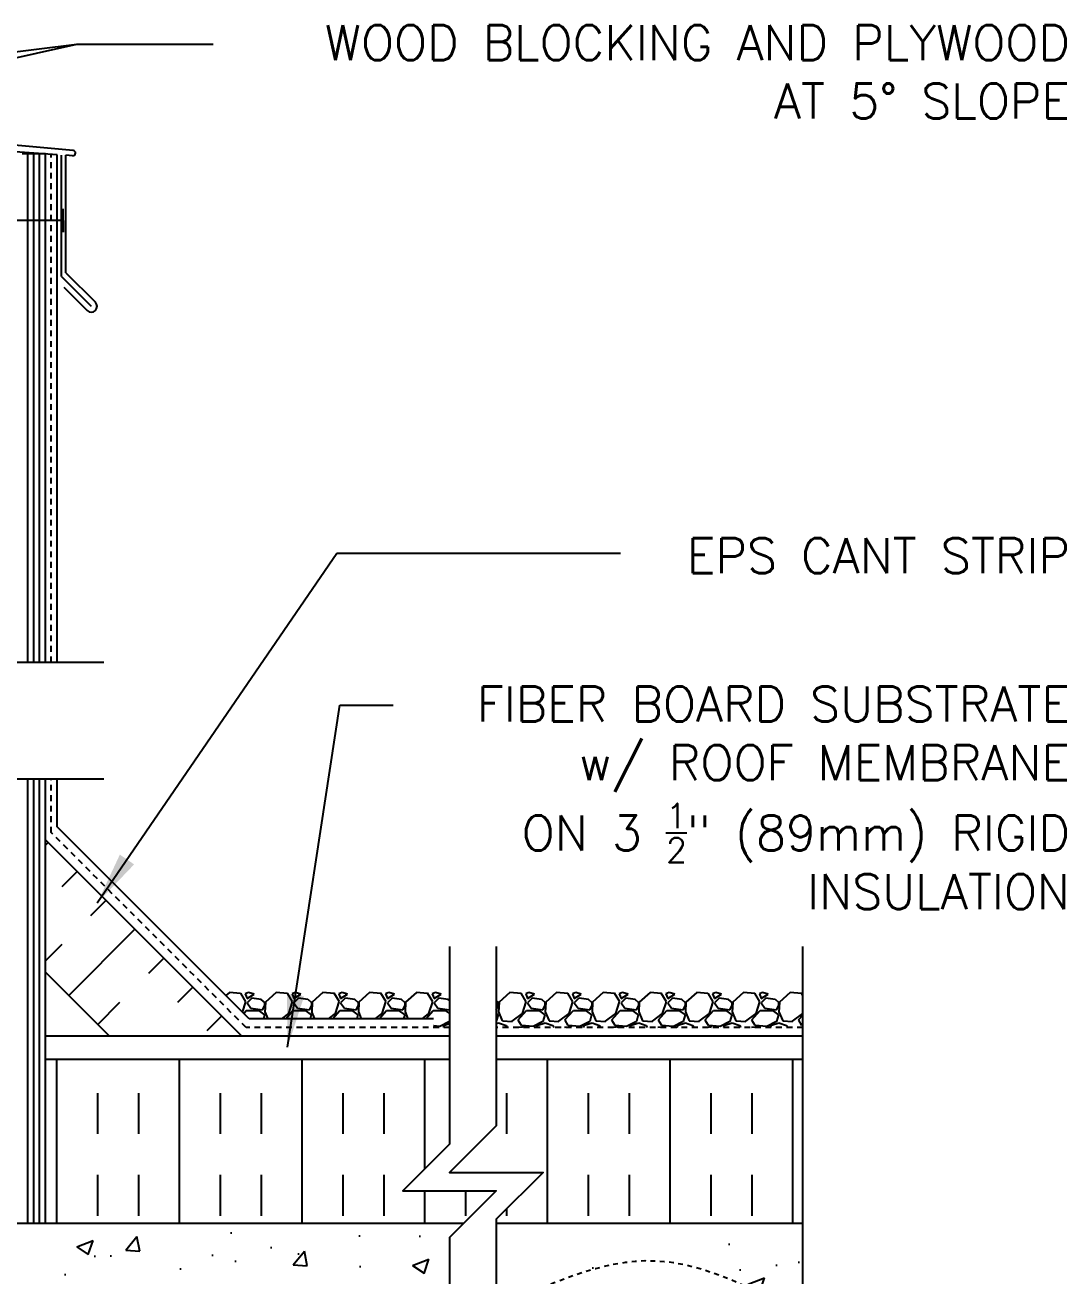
# Model space of a CAD drawing. Header units: inches. Extents: x 181.6 to 239.5, y 121.5 to 196.6.
# Drawn here: x 217.09 to 239.39, y 168.98 to 195.74 of the extents above; entities that cross this region are included whole.
import ezdxf

# ---------------------------------------------------------------- set-up
doc = ezdxf.new("R2010")
doc.units = ezdxf.units.IN
doc.header["$LTSCALE"] = 0.5
doc.header["$MEASUREMENT"] = 0
doc.linetypes.add('DASHED2', pattern=[0.375, 0.25, -0.125])
doc.linetypes.add('HIDDEN2', pattern=[0.1875, 0.125, -0.0625])
for name, color, linetype in [('HATCH', 12, 'Continuous'), ('line25', 2, 'Continuous'), ('LINE50', 5, 'Continuous'), ('LINE9', 9, 'Continuous'), ('TEXT', 4, 'Continuous')]:
    doc.layers.add(name, color=color, linetype=linetype)
doc.styles.add('DIM', font='romans.shx', dxfattribs={"width": 0.7})
doc.styles.add('ROMANS', font='romans.shx', dxfattribs={"height": 0.75})
doc.dimstyles.new('ext_12', dxfattribs={"dimscale": 12, "dimtxt": 0.075, "dimasz": 0.09375, "dimexe": 0.09375, "dimexo": 0.0625, "dimgap": 0.0625, "dimtad": 1, "dimdec": 1, "dimzin": 2, "dimdsep": 46, "dimlunit": 4, "dimtxsty": 'DIM', "dimcen": 0.09, "dimdle": 0.09375, "dimclrt": 4, "dimadec": 0, "dimazin": 0, "dimtfac": 1, "dimtdec": 1, "dimtmove": 2, "dimatfit": 3, "dimfxl": 1, "dimfrac": 2, "dimtolj": 1, "dimtzin": 0, "dimarcsym": 0})

msp = doc.modelspace()

# ---------------------------------------------------------------- hatches: boundary and pattern name
at = {"layer": 'HATCH'}
h = msp.add_hatch(dxfattribs=at)
h.set_pattern_fill('AR-CONC', color=256, scale=0.5)
h.set_pattern_definition([(50, (0, 0), (3.5863, -0.31376), [0.375, -4.125]), (355, (0, 0), (-0.693757, 3.76096), [0.3, -3.3]), (100.4514, (0.299, -0.026), (2.892544, 3.4472), [0.3187, -3.50571]), (46.1842, (0, 1), (5.336207, -0.827596), [0.5625, -6.1875]), (96.6356, (0.4447, 0.931), (4.67331, 4.87059), [0.47805, -5.25857]), (351.1842, (0, 1), (4.67331, 4.87059), [0.45, -4.95]), (21, (0.5, 0.75), (2.984535, -2.013094), [0.375, -4.125]), (326, (0.5, 0.75), (1.216577, 3.62575), [0.3, -3.3]), (71.4514, (0.7487, 0.5822), (4.20111, 1.612656), [0.3187, -3.50571]), (37.5, (0, 0), (0.0607993, 1.664469), [0, -3.26, 0, -3.35, 0, -3.3125]), (7.5, (0, 0), (1.315348, 1.972059), [0, -1.91, 0, -3.185, 0, -1.2625]), (327.5, (-1.115, 0), (2.669112, -0.1127744), [0, -1.25, 0, -3.9, 0, -5.175]), (317.5, (-1.615, 0), (2.91593, 0.500525), [0, -1.625, 0, -2.59, 0, -3.675])])
h.paths.add_polyline_path([(212.969, 189.016, 2.155404), (213.508, 188.822), (213.496, 188.843, -0.834375), (213.708, 188.969, 0.23174), (214.065, 188.818), (214.17, 188.818), (214.17, 188.888), (214.123, 188.888, -0.414214), (214.06, 188.95), (214.06, 189.018, -0.249069), (214.17, 189.225), (214.17, 189.267), (214.26, 189.267, 0.08841), (214.406, 189.364), (214.406, 190.084, 0.336749), (213.744, 189.979, 0.520567), (213.357, 189.979, 0.520567), (212.857, 189.979, 0.259173), (212.406, 190.198, 0.259173), (211.955, 189.979, 0.520567), (211.455, 189.979, 0.520567), (211.068, 189.979, 0.336749), (210.406, 190.084, 0.336749), (209.744, 189.979, 0.520567), (209.357, 189.979, 0.520567), (208.857, 189.979, 0.520567), (208.011, 189.979, 0.520567), (207.729, 189.979, 0.520567), (206.834, 189.979, 0.520567), (206.095, 189.979, 0.520567), (205.402, 189.979, 0.520567), (205.181, 189.979, 0.321585), (204.406, 190.004), (204.406, 189.364, 0.088416), (204.552, 189.267), (204.642, 189.267), (204.642, 189.225, -0.249069), (204.752, 189.018), (204.752, 188.95, -0.414214), (204.69, 188.888), (204.642, 188.888), (204.642, 188.818), (204.747, 188.818, 0.231736), (205.105, 188.969, -0.8344), (205.316, 188.843), (205.305, 188.822, 2.155404), (205.843, 189.016, -1), (206.057, 189.527, -0.311223), (206.766, 188.511), (206.765, 188.346, 1.661382), (207.326, 188.699, -1), (207.54, 189.21, -0.30095), (208.276, 188.338, 1.661382), (208.837, 188.691, 0.055617), (208.658, 188.736, -0.843243), (208.692, 189.169, -0.047544), (209.406, 189.233, -0.047544), (210.12, 189.169, -0.843243), (210.154, 188.736, 0.055617), (209.975, 188.691, 1.661382), (210.536, 188.338, -0.30095), (211.272, 189.21, -1), (211.486, 188.699, 1.661382), (212.047, 188.346), (212.047, 188.511, -0.311223), (212.755, 189.527, -1)])
h.paths.add_polyline_path([(214.406, 185.172, 0.08841), (214.26, 185.269), (214.17, 185.269), (214.17, 185.311, -0.249069), (214.06, 185.518), (214.06, 185.585, -0.414214), (214.123, 185.648), (214.17, 185.648), (214.17, 185.718), (214.065, 185.718, -0.168672), (213.879, 185.867, 0.17445), (213.472, 186.163), (211.891, 186.516, 0.054974), (211.564, 186.552), (209.406, 186.552), (207.248, 186.552, 0.054974), (206.921, 186.516), (205.341, 186.163, 0.17445), (204.933, 185.867, -0.168672), (204.747, 185.718), (204.642, 185.718), (204.642, 185.648), (204.69, 185.648, -0.414214), (204.752, 185.585), (204.752, 185.518, -0.249069), (204.642, 185.311), (204.642, 185.269), (204.552, 185.269, 0.088416), (204.406, 185.172), (204.406, 182.108), (206.545, 182.108), (207.545, 181.108), (207.545, 183.108), (208.545, 182.108), (214.406, 182.108)])
h.paths.add_polyline_path([(214.406, 179.608), (208.545, 179.608), (207.545, 180.608), (207.545, 178.608), (206.545, 179.608), (204.406, 179.608), (204.406, 176.8, 0.088416), (204.552, 176.703), (204.642, 176.703), (204.642, 176.661, -0.249069), (204.752, 176.454), (204.752, 176.387, -0.414214), (204.69, 176.324), (204.642, 176.324), (204.642, 176.254), (204.747, 176.254, -0.168672), (204.933, 176.105, 0.17445), (205.341, 175.809), (206.921, 175.456, 0.054974), (207.248, 175.42), (209.406, 175.42), (211.564, 175.42, 0.054974), (211.891, 175.456), (213.472, 175.809, 0.17445), (213.879, 176.105, -0.168672), (214.065, 176.254), (214.17, 176.254), (214.17, 176.324), (214.123, 176.324, -0.414214), (214.06, 176.387), (214.06, 176.454, -0.249069), (214.17, 176.661), (214.17, 176.703), (214.26, 176.703, 0.08841), (214.406, 176.8)])
h.paths.add_polyline_path([(214.406, 172.608, 0.08841), (214.26, 172.705), (214.17, 172.705), (214.17, 172.747, -0.249069), (214.06, 172.954), (214.06, 173.022, -0.414214), (214.123, 173.084), (214.17, 173.084), (214.17, 173.154), (214.065, 173.154, 0.231736), (213.708, 173.003, -0.8344), (213.496, 173.129), (213.508, 173.15, 2.155404), (212.969, 172.956, -1), (212.755, 172.445, -0.311223), (212.047, 173.461), (212.047, 173.626, 1.661382), (211.486, 173.273, -1), (211.272, 172.762, -0.307094), (210.534, 173.657, 1.604516), (209.975, 173.281, 0.055617), (210.154, 173.236, -0.843243), (210.12, 172.803, -0.047544), (209.406, 172.739, -0.047544), (208.692, 172.803, -0.843243), (208.658, 173.236, 0.055617), (208.837, 173.281, 1.604516), (208.279, 173.657, -0.307094), (207.54, 172.762, -1), (207.326, 173.273, 1.661382), (206.765, 173.626), (206.766, 173.48, -0.316114), (206.057, 172.445, -1), (205.843, 172.956, 2.155404), (205.305, 173.15), (205.316, 173.129, -0.834375), (205.105, 173.003, 0.23174), (204.747, 173.154), (204.642, 173.154), (204.642, 173.084), (204.69, 173.084, -0.414214), (204.752, 173.022), (204.752, 172.954, -0.249069), (204.642, 172.747), (204.642, 172.705), (204.552, 172.705, 0.088416), (204.406, 172.608), (204.406, 170.608), (204.406, 170.167, -0.13), (204.487, 170.098, -0.520567), (204.943, 170.098, -0.520567), (205.815, 170.098, -0.520567), (206.605, 170.098, -0.520567), (206.998, 170.098, -0.520567), (207.466, 170.098, -0.520567), (207.997, 170.098, -0.520567), (208.633, 170.098, -0.520567), (209.044, 170.098, -0.520567), (209.632, 170.098, -0.520567), (210.074, 170.098, -0.520567), (210.652, 170.098, -0.520567), (211.119, 170.098, -0.520567), (211.635, 170.098, -0.520567), (212.117, 170.098, -0.520567), (212.605, 170.098, -0.520567), (213.231, 170.098, -0.520567), (213.751, 170.098, -0.520567), (214.152, 170.098, -0.520567), (214.467, 170.098, -0.510751), (215.094, 170.108), (215.094, 170.608), (214.406, 170.608)])
h.paths.add_polyline_path([(226.179, 169.8), (226.487, 170.108), (215.094, 170.108, 0.510751), (214.467, 170.098, 0.520567), (214.152, 170.098, 0.520567), (213.751, 170.098, 0.520567), (213.231, 170.098, 0.520567), (212.605, 170.098, 0.520567), (212.117, 170.098, 0.520567), (211.635, 170.098, 0.520567), (211.119, 170.098, 0.520567), (210.652, 170.098, 0.520567), (210.074, 170.098, 0.520567), (209.632, 170.098, 0.520567), (209.044, 170.098, 0.520567), (208.633, 170.098, 0.520567), (207.997, 170.098, 0.520567), (207.466, 170.098, 0.520567), (206.998, 170.098, 0.520567), (206.605, 170.098, 0.520567), (205.815, 170.098, 0.520567), (204.943, 170.098, 0.520567), (204.487, 170.098, 0.13), (204.406, 170.167), (204.406, 168.913), (204.771, 168.913), (204.771, 167.713), (204.406, 167.713), (204.406, 167.389, -0.453037), (204.726, 167.354, -0.520567), (205.017, 167.354, -0.520567), (205.559, 167.354, -0.520567), (206.208, 167.354, -0.520567), (206.596, 167.354, -0.520567), (207.256, 167.354, -0.520567), (207.801, 167.354, -0.520567), (208.119, 167.354, -0.520567), (208.889, 167.354, -0.520567), (209.327, 167.354, -0.520567), (209.908, 167.354, -0.520567), (210.18, 167.354, -0.520567), (210.708, 167.354, -0.520567), (211.077, 167.354, -0.520567), (211.525, 167.354, -0.520567), (211.933, 167.354, -0.520567), (212.335, 167.354, -0.520567), (212.653, 167.354, -0.520567), (213.023, 167.354, -0.520567), (213.498, 167.354, -0.520567), (213.812, 167.354, -0.520567), (214.022, 167.354, -0.513484), (214.406, 167.358), (226.179, 167.358)])
edge = h.paths.add_edge_path()
edge.add_spline(control_points=[(227.179, 168.278), (228.314, 168.81), (230.534, 169.848), (232.687, 168.695), (233.739, 168.131)], knot_values=[0, 0, 0, 0, 3.539354, 6.918479, 6.918479, 6.918479, 6.918479], degree=3, periodic=0)
edge.add_line((233.739, 168.131), (233.739, 170.108))
edge.add_line((233.739, 170.108), (227.179, 170.108))
edge.add_line((227.179, 170.108), (227.179, 168.278))
h.paths.add_polyline_path([(213.906, 166.808), (214.006, 166.808, -0.327813), (214.041, 166.856), (214.041, 166.963), (214.406, 166.963), (214.406, 167.358, 0.513484), (214.022, 167.354, 0.520567), (213.812, 167.354, 0.520567), (213.498, 167.354, 0.520567), (213.023, 167.354, 0.520567), (212.653, 167.354, 0.520567), (212.335, 167.354, 0.520567), (211.933, 167.354, 0.520567), (211.525, 167.354, 0.520567), (211.077, 167.354, 0.520567), (210.708, 167.354, 0.520567), (210.18, 167.354, 0.520567), (209.908, 167.354, 0.520567), (209.327, 167.354, 0.520567), (208.889, 167.354, 0.520567), (208.119, 167.354, 0.520567), (207.801, 167.354, 0.520567), (207.256, 167.354, 0.520567), (206.596, 167.354, 0.520567), (206.208, 167.354, 0.520567), (205.559, 167.354, 0.520567), (205.017, 167.354, 0.520567), (204.726, 167.354, 0.453037), (204.406, 167.389), (204.406, 166.963), (204.771, 166.963), (204.771, 166.856, -0.327813), (204.806, 166.808), (204.906, 166.808), (204.906, 166.247, 0.390098), (205.181, 165.948), (209.39, 165.764, 0.020761), (209.406, 165.764, 0.020761), (209.423, 165.764), (213.631, 165.948, 0.390098), (213.906, 166.247)])
h.paths.add_polyline_path([(213.906, 165.269), (213.906, 165.507, 0.425773), (213.646, 165.757), (209.79, 165.605, 0.390098), (209.606, 165.406), (209.606, 165.37, 0.390098), (209.79, 165.171), (213.646, 165.019, 0.425773)])
h.paths.add_polyline_path([(209.206, 165.37), (209.206, 165.406, 0.390098), (209.023, 165.605), (205.166, 165.757, 0.425773), (204.906, 165.507), (204.906, 165.269, 0.425773), (205.166, 165.019), (209.023, 165.171, 0.390098)])
h.paths.add_polyline_path([(213.906, 164.529, 0.390098), (213.631, 164.828), (209.423, 165.012, 0.020761), (209.406, 165.012, 0.020761), (209.39, 165.012), (205.181, 164.828, 0.390098), (204.906, 164.529), (204.906, 163.968), (204.806, 163.968, -0.327813), (204.771, 163.92), (204.771, 163.813), (204.406, 163.813), (204.406, 163.063), (204.771, 163.063), (204.771, 162.279, -0.385423), (204.816, 162.229), (204.816, 162.199), (204.916, 162.199), (204.916, 160.362, 0.108933), (205.069, 160.475, -0.8344), (205.28, 160.35), (205.269, 160.328, 2.155404), (205.807, 160.523, -1), (206.021, 161.034, -0.311223), (206.73, 160.018), (206.729, 159.853, 1.661382), (207.29, 160.206, -1), (207.504, 160.717, -0.30095), (208.24, 159.844, 1.661382), (208.801, 160.197, 0.055617), (208.622, 160.243, -0.843243), (208.656, 160.675, -0.049932), (209.406, 160.739, -0.049932), (210.156, 160.675, -0.843243), (210.19, 160.243, 0.055617), (210.011, 160.197, 1.661382), (210.572, 159.844, -0.30095), (211.308, 160.717, -1), (211.522, 160.206, 1.661382), (212.083, 159.853), (212.082, 160.018, -0.311223), (212.791, 161.034, -1), (213.005, 160.523, 2.155404), (213.544, 160.328), (213.532, 160.35, -0.834375), (213.743, 160.475, 0.10894), (213.896, 160.362), (213.896, 162.199), (213.996, 162.199), (213.996, 162.229, -0.385423), (214.041, 162.279), (214.041, 163.063), (214.406, 163.063), (214.406, 163.813), (214.041, 163.813), (214.041, 163.92, -0.327813), (214.006, 163.968), (213.906, 163.968)])
h.paths.add_polyline_path([(209.33, 158.935, 0.225652), (208.955, 159.31), (205.291, 159.31, 0.225652), (204.916, 158.935), (204.916, 158.094, 0.225652), (205.291, 157.719), (208.955, 157.719, 0.225652), (209.33, 158.094)])
h.paths.add_polyline_path([(209.33, 157.153, 0.225652), (208.955, 157.528), (205.291, 157.528, 0.225652), (204.916, 157.153), (204.916, 156.312, 0.225652), (205.291, 155.937), (208.955, 155.937, 0.225652), (209.33, 156.312)])
h.paths.add_polyline_path([(213.896, 157.153, 0.225652), (213.521, 157.528), (209.857, 157.528, 0.225652), (209.482, 157.153), (209.482, 156.312, 0.225652), (209.857, 155.937), (213.521, 155.937, 0.225652), (213.896, 156.312)])
h.paths.add_polyline_path([(213.896, 158.935, 0.225652), (213.521, 159.31), (209.857, 159.31, 0.225652), (209.482, 158.935), (209.482, 158.094, 0.225652), (209.857, 157.719), (213.521, 157.719, 0.225652), (213.896, 158.094)])
h.paths.add_polyline_path([(213.896, 155.602, 0.268138), (213.735, 155.75), (205.077, 155.75, 0.268156), (204.916, 155.602), (204.916, 154.24), (205.036, 154.04), (205.036, 153.928), (204.406, 153.928), (204.406, 152.608), (204.406, 150.608, 0.088416), (204.552, 150.511), (204.642, 150.511), (204.642, 150.469, -0.249069), (204.752, 150.262), (204.752, 150.194, -0.414214), (204.69, 150.132), (204.642, 150.132), (204.642, 150.062), (204.747, 150.062, 0.231736), (205.105, 150.213, -0.8344), (205.316, 150.087), (205.305, 150.066, 2.155404), (205.843, 150.26, -1), (206.057, 150.772, -0.311223), (206.766, 149.756), (206.765, 149.591, 1.661382), (207.326, 149.943, -1), (207.54, 150.454, -0.30095), (208.276, 149.582, 1.661382), (208.837, 149.935, 0.055617), (208.658, 149.98, -0.843243), (208.692, 150.413, -0.047544), (209.406, 150.477, -0.047544), (210.12, 150.413, -0.843243), (210.154, 149.98, 0.055617), (209.975, 149.935, 1.661382), (210.536, 149.582, -0.30095), (211.272, 150.454, -1), (211.486, 149.943, 1.661382), (212.047, 149.591), (212.047, 149.756, -0.311223), (212.755, 150.772, -1), (212.969, 150.26, 2.155404), (213.508, 150.066), (213.496, 150.087, -0.834375), (213.708, 150.213, 0.23174), (214.065, 150.062), (214.17, 150.062), (214.17, 150.132), (214.123, 150.132, -0.414214), (214.06, 150.194), (214.06, 150.262, -0.249069), (214.17, 150.469), (214.17, 150.511), (214.26, 150.511, 0.08841), (214.406, 150.608), (214.406, 152.608), (214.406, 153.928), (213.776, 153.928), (213.776, 154.04), (213.896, 154.24)])
h.paths.add_polyline_path([(214.17, 146.962), (214.065, 146.962, -0.155529), (213.889, 147.096, 0.180914), (213.472, 147.407), (211.891, 147.76, 0.054974), (211.564, 147.796), (209.406, 147.796), (207.248, 147.796, 0.054974), (206.921, 147.76), (205.341, 147.407, 0.180914), (204.923, 147.096, -0.155529), (204.747, 146.962), (204.642, 146.962), (204.642, 146.892), (204.69, 146.892, -0.414214), (204.752, 146.829), (204.752, 146.762, -0.249069), (204.642, 146.555), (204.642, 146.513), (204.552, 146.513, 0.088416), (204.406, 146.416), (204.406, 143.549), (206.348, 143.549), (207.348, 144.549), (207.348, 143.549), (207.348, 142.549), (208.348, 143.549), (214.406, 143.549), (214.406, 146.416, 0.08841), (214.26, 146.513), (214.17, 146.513), (214.17, 146.555, -0.249069), (214.06, 146.762), (214.06, 146.829, -0.414214), (214.123, 146.892), (214.17, 146.892)])
h = msp.add_hatch(dxfattribs=at)
h.set_pattern_fill('INSUL', color=256, scale=7, angle=45, style=0)
h.set_pattern_definition([(45, (110.228, 15.207), (-1.856155, 1.856155), []), (45, (109.6093, 15.8256), (-1.856155, 1.856155), [0.875, -0.875]), (45, (108.9906, 16.4444), (-1.856155, 1.856155), [0.875, -0.875])])
h.paths.add_polyline_path([(218.779, 174.233), (221.608, 174.233), (217.531, 178.31), (217.531, 175.481)])
h = msp.add_hatch(dxfattribs=at)
h.set_pattern_fill('INSUL', color=256, scale=7, angle=90, style=0)
h.set_pattern_definition([(90, (238.775, 172.016), (-2.625, 2e-16), []), (90, (237.9, 172.016), (-2.625, 2e-16), [0.875, -0.875]), (90, (237.025, 172.016), (-2.625, 2e-16), [0.875, -0.875])])
h.paths.add_polyline_path([(227.179, 170.195), (227.179, 170.108), (233.739, 170.108), (233.739, 173.608), (227.179, 173.608), (227.179, 172.195), (226.179, 171.195), (228.179, 171.195)])
h.paths.add_polyline_path([(226.487, 170.108), (227.179, 170.8), (225.179, 170.8), (226.179, 171.8), (226.179, 173.608), (217.531, 173.608), (217.531, 170.108)])

# ---------------------------------------------------------------- linework, layer by layer
for p, q in [((218.122, 193.061), (197.156, 194.895)), ((217.781, 192.967), (216.474, 193.058)), ((217.156, 182.108), (217.156, 192.984)), ((217.281, 182.108), (217.281, 192.984)), ((217.406, 182.108), (217.406, 192.984)), ((217.781, 182.108), (217.781, 192.967)), ((217.875, 190.362), (217.875, 192.96)), ((218.112, 192.947), (217.969, 192.956)), ((217.969, 190.445), (217.969, 192.956)), ((217.875, 190.362), (218.511, 189.725)), ((217.969, 190.445), (218.6, 189.814)), ((217.924, 190.136), (218.423, 189.637)), ((217.156, 170.108), (217.156, 179.608)), ((217.281, 170.108), (217.281, 179.608)), ((217.406, 170.108), (217.406, 179.608)), ((217.781, 178.59), (217.781, 179.608)), ((221.888, 174.483), (217.781, 178.59)), ((221.468, 175.047), (221.393, 174.978)), ((221.708, 175.026), (221.468, 175.046)), ((221.878, 175.047), (221.808, 175.017)), ((221.998, 175.007), (221.878, 175.047)), ((222.468, 175.047), (222.238, 174.837)), ((222.708, 175.026), (222.468, 175.046)), ((222.878, 175.047), (222.808, 175.017)), ((222.998, 175.007), (222.878, 175.047)), ((223.468, 175.047), (223.238, 174.837)), ((223.708, 175.026), (223.468, 175.046)), ((223.878, 175.047), (223.808, 175.017)), ((223.998, 175.007), (223.878, 175.047)), ((224.468, 175.047), (224.238, 174.837)), ((224.708, 175.026), (224.468, 175.046)), ((224.878, 175.047), (224.808, 175.017)), ((224.998, 175.007), (224.878, 175.047)), ((225.468, 175.047), (225.238, 174.837)), ((225.708, 175.026), (225.468, 175.046)), ((225.878, 175.047), (225.808, 175.017)), ((225.998, 175.007), (225.878, 175.047)), ((227.468, 175.047), (227.238, 174.837)), ((227.708, 175.026), (227.468, 175.046)), ((227.878, 175.047), (227.808, 175.017)), ((227.998, 175.007), (227.878, 175.047)), ((228.468, 175.047), (228.238, 174.837)), ((228.708, 175.026), (228.468, 175.046)), ((228.878, 175.047), (228.808, 175.017)), ((228.998, 175.007), (228.878, 175.047)), ((229.468, 175.047), (229.238, 174.837)), ((229.708, 175.026), (229.468, 175.046)), ((229.878, 175.047), (229.808, 175.017)), ((229.998, 175.007), (229.878, 175.047)), ((230.468, 175.047), (230.238, 174.837)), ((230.708, 175.026), (230.468, 175.046)), ((230.878, 175.047), (230.808, 175.017)), ((230.998, 175.007), (230.878, 175.047)), ((231.468, 175.047), (231.238, 174.837)), ((231.708, 175.026), (231.468, 175.046)), ((231.878, 175.047), (231.808, 175.017)), ((231.998, 175.007), (231.878, 175.047)), ((232.468, 175.047), (232.238, 174.837)), ((232.708, 175.026), (232.468, 175.046)), ((232.878, 175.047), (232.808, 175.017)), ((232.998, 175.007), (232.878, 175.047)), ((233.468, 175.047), (233.238, 174.837)), ((233.708, 175.026), (233.468, 175.046)), ((221.82, 174.847), (221.71, 175.027)), ((221.747, 174.624), (221.818, 174.847)), ((221.808, 175.017), (221.848, 174.917)), ((221.848, 174.917), (221.998, 175.007)), ((221.948, 174.927), (221.848, 174.827)), ((221.848, 174.827), (221.928, 174.707)), ((222.149, 174.897), (221.949, 174.927)), ((222.23, 174.825), (222.15, 174.895)), ((222.178, 174.677), (222.228, 174.767)), ((222.238, 174.837), (222.228, 174.627)), ((222.228, 174.767), (222.228, 174.827)), ((222.82, 174.847), (222.71, 175.027)), ((222.738, 174.597), (222.818, 174.847)), ((222.808, 175.017), (222.848, 174.917)), ((222.848, 174.917), (222.998, 175.007)), ((222.948, 174.927), (222.848, 174.827)), ((222.848, 174.827), (222.928, 174.707)), ((223.149, 174.897), (222.949, 174.927)), ((223.23, 174.825), (223.15, 174.895)), ((223.178, 174.677), (223.228, 174.767)), ((223.238, 174.837), (223.228, 174.627)), ((223.228, 174.767), (223.228, 174.827)), ((223.82, 174.847), (223.71, 175.027)), ((223.738, 174.597), (223.818, 174.847)), ((223.808, 175.017), (223.848, 174.917)), ((223.848, 174.917), (223.998, 175.007)), ((223.948, 174.927), (223.848, 174.827)), ((223.848, 174.827), (223.928, 174.707)), ((224.149, 174.897), (223.949, 174.927)), ((224.23, 174.825), (224.15, 174.895)), ((224.178, 174.677), (224.228, 174.767)), ((224.238, 174.837), (224.228, 174.627)), ((224.228, 174.767), (224.228, 174.827)), ((224.82, 174.847), (224.71, 175.027)), ((224.738, 174.597), (224.818, 174.847)), ((224.808, 175.017), (224.848, 174.917)), ((224.848, 174.917), (224.998, 175.007)), ((224.948, 174.927), (224.848, 174.827)), ((224.848, 174.827), (224.928, 174.707)), ((225.149, 174.897), (224.949, 174.927)), ((225.23, 174.825), (225.15, 174.895)), ((225.178, 174.677), (225.228, 174.767)), ((225.238, 174.837), (225.228, 174.627)), ((225.228, 174.767), (225.228, 174.827)), ((225.82, 174.847), (225.71, 175.027)), ((225.738, 174.597), (225.818, 174.847)), ((225.808, 175.017), (225.848, 174.917)), ((225.848, 174.917), (225.998, 175.007)), ((225.948, 174.927), (225.848, 174.827)), ((225.848, 174.827), (225.928, 174.707)), ((226.149, 174.897), (225.949, 174.927)), ((226.179, 174.87), (226.15, 174.895)), ((227.23, 174.825), (227.179, 174.87)), ((227.179, 174.678), (227.228, 174.767)), ((227.238, 174.837), (227.228, 174.627)), ((227.228, 174.767), (227.228, 174.827)), ((227.82, 174.847), (227.71, 175.027)), ((227.738, 174.597), (227.818, 174.847)), ((227.808, 175.017), (227.848, 174.917)), ((227.848, 174.917), (227.998, 175.007)), ((227.948, 174.927), (227.848, 174.827)), ((227.848, 174.827), (227.928, 174.707)), ((228.149, 174.897), (227.949, 174.927)), ((228.23, 174.825), (228.15, 174.895)), ((228.178, 174.677), (228.228, 174.767)), ((228.238, 174.837), (228.228, 174.627)), ((228.228, 174.767), (228.228, 174.827)), ((228.82, 174.847), (228.71, 175.027)), ((228.738, 174.597), (228.818, 174.847)), ((228.808, 175.017), (228.848, 174.917)), ((228.848, 174.917), (228.998, 175.007)), ((228.948, 174.927), (228.848, 174.827)), ((228.848, 174.827), (228.928, 174.707)), ((229.149, 174.897), (228.949, 174.927)), ((229.23, 174.825), (229.15, 174.895)), ((229.178, 174.677), (229.228, 174.767)), ((229.238, 174.837), (229.228, 174.627)), ((229.228, 174.767), (229.228, 174.827)), ((229.82, 174.847), (229.71, 175.027)), ((229.738, 174.597), (229.818, 174.847)), ((229.808, 175.017), (229.848, 174.917)), ((229.848, 174.917), (229.998, 175.007)), ((229.948, 174.927), (229.848, 174.827)), ((229.848, 174.827), (229.928, 174.707)), ((230.149, 174.897), (229.949, 174.927)), ((230.23, 174.825), (230.15, 174.895)), ((230.178, 174.677), (230.228, 174.767)), ((230.238, 174.837), (230.228, 174.627)), ((230.228, 174.767), (230.228, 174.827)), ((230.82, 174.847), (230.71, 175.027)), ((230.738, 174.597), (230.818, 174.847)), ((230.808, 175.017), (230.848, 174.917)), ((230.848, 174.917), (230.998, 175.007)), ((230.948, 174.927), (230.848, 174.827)), ((230.848, 174.827), (230.928, 174.707)), ((231.149, 174.897), (230.949, 174.927)), ((231.23, 174.825), (231.15, 174.895)), ((231.178, 174.677), (231.228, 174.767)), ((231.238, 174.837), (231.228, 174.627)), ((231.228, 174.767), (231.228, 174.827)), ((231.82, 174.847), (231.71, 175.027)), ((231.738, 174.597), (231.818, 174.847)), ((231.808, 175.017), (231.848, 174.917)), ((231.848, 174.917), (231.998, 175.007)), ((231.948, 174.927), (231.848, 174.827)), ((231.848, 174.827), (231.928, 174.707)), ((232.149, 174.897), (231.949, 174.927)), ((232.23, 174.825), (232.15, 174.895)), ((232.178, 174.677), (232.228, 174.767)), ((232.238, 174.837), (232.228, 174.627)), ((232.228, 174.767), (232.228, 174.827)), ((232.82, 174.847), (232.71, 175.027)), ((232.738, 174.597), (232.818, 174.847)), ((232.808, 175.017), (232.848, 174.917)), ((232.848, 174.917), (232.998, 175.007)), ((232.948, 174.927), (232.848, 174.827)), ((232.848, 174.827), (232.928, 174.707)), ((233.149, 174.897), (232.949, 174.927)), ((233.23, 174.825), (233.15, 174.895)), ((233.178, 174.677), (233.228, 174.767)), ((233.238, 174.837), (233.228, 174.627)), ((233.228, 174.767), (233.228, 174.827)), ((233.739, 174.98), (233.71, 175.027)), ((221.774, 174.597), (221.828, 174.657)), ((221.828, 174.657), (222.088, 174.657)), ((221.928, 174.707), (222.178, 174.677)), ((222.088, 174.659), (222.218, 174.569)), ((222.218, 174.567), (222.194, 174.483)), ((222.227, 174.629), (222.288, 174.483)), ((222.59, 174.483), (222.738, 174.598)), ((222.672, 174.483), (222.828, 174.657)), ((222.828, 174.657), (223.088, 174.657)), ((222.928, 174.707), (223.178, 174.677)), ((223.088, 174.659), (223.218, 174.569)), ((223.218, 174.567), (223.194, 174.483)), ((223.227, 174.629), (223.288, 174.483)), ((223.59, 174.483), (223.738, 174.598)), ((223.672, 174.483), (223.828, 174.657)), ((223.828, 174.657), (224.088, 174.657)), ((223.928, 174.707), (224.178, 174.677)), ((224.088, 174.659), (224.218, 174.569)), ((224.218, 174.567), (224.194, 174.483)), ((224.227, 174.629), (224.288, 174.483)), ((224.59, 174.483), (224.738, 174.598)), ((224.672, 174.483), (224.828, 174.657)), ((224.828, 174.657), (225.088, 174.657)), ((224.928, 174.707), (225.178, 174.677)), ((225.088, 174.659), (225.218, 174.569)), ((225.218, 174.567), (225.194, 174.483)), ((225.227, 174.629), (225.288, 174.483)), ((225.59, 174.483), (225.738, 174.598)), ((225.672, 174.483), (225.828, 174.657)), ((225.828, 174.657), (226.088, 174.657)), ((225.928, 174.707), (226.178, 174.677)), ((226.088, 174.659), (226.179, 174.596)), ((226.178, 174.677), (226.179, 174.678)), ((227.179, 174.596), (227.218, 174.569)), ((227.218, 174.567), (227.179, 174.429)), ((227.227, 174.629), (227.307, 174.439)), ((227.518, 174.428), (227.738, 174.598)), ((227.648, 174.457), (227.828, 174.657)), ((227.828, 174.657), (228.088, 174.657)), ((227.928, 174.707), (228.178, 174.677)), ((228.088, 174.659), (228.218, 174.569)), ((228.218, 174.567), (228.178, 174.427)), ((228.227, 174.629), (228.307, 174.439)), ((228.518, 174.428), (228.738, 174.598)), ((228.648, 174.457), (228.828, 174.657)), ((228.828, 174.657), (229.088, 174.657)), ((228.928, 174.707), (229.178, 174.677)), ((229.088, 174.659), (229.218, 174.569)), ((229.218, 174.567), (229.178, 174.427)), ((229.227, 174.629), (229.307, 174.439)), ((229.518, 174.428), (229.738, 174.598)), ((229.648, 174.457), (229.828, 174.657)), ((229.828, 174.657), (230.088, 174.657)), ((229.928, 174.707), (230.178, 174.677)), ((230.088, 174.659), (230.218, 174.569)), ((230.218, 174.567), (230.178, 174.427)), ((230.227, 174.629), (230.307, 174.439)), ((230.518, 174.428), (230.738, 174.598)), ((230.648, 174.457), (230.828, 174.657)), ((230.828, 174.657), (231.088, 174.657)), ((230.928, 174.707), (231.178, 174.677)), ((231.088, 174.659), (231.218, 174.569)), ((231.218, 174.567), (231.178, 174.427)), ((231.227, 174.629), (231.307, 174.439)), ((231.518, 174.428), (231.738, 174.598)), ((231.648, 174.457), (231.828, 174.657)), ((231.828, 174.657), (232.088, 174.657)), ((231.928, 174.707), (232.178, 174.677)), ((232.088, 174.659), (232.218, 174.569)), ((232.218, 174.567), (232.178, 174.427)), ((232.227, 174.629), (232.307, 174.439)), ((232.518, 174.428), (232.738, 174.598)), ((232.648, 174.457), (232.828, 174.657)), ((232.828, 174.657), (233.088, 174.657)), ((232.928, 174.707), (233.178, 174.677)), ((233.088, 174.659), (233.218, 174.569)), ((233.218, 174.567), (233.178, 174.427)), ((233.227, 174.629), (233.307, 174.439)), ((233.518, 174.428), (233.738, 174.598)), ((233.648, 174.457), (233.739, 174.558)), ((233.738, 174.597), (233.739, 174.599)), ((225.836, 174.483), (221.888, 174.483)), ((225.836, 174.358), (225.836, 174.358)), ((225.967, 174.319), (225.836, 174.329)), ((226.178, 174.426), (225.968, 174.316)), ((226.046, 174.295), (226.068, 174.347)), ((226.068, 174.347), (226.179, 174.381)), ((226.179, 174.429), (226.178, 174.427)), ((227.179, 174.381), (227.228, 174.397)), ((227.228, 174.397), (227.388, 174.337)), ((227.308, 174.436), (227.518, 174.426)), ((227.388, 174.337), (227.407, 174.295)), ((227.739, 174.306), (227.638, 174.295)), ((227.72, 174.336), (227.65, 174.456)), ((227.967, 174.319), (227.717, 174.339)), ((227.786, 174.295), (227.738, 174.307)), ((228.178, 174.426), (227.968, 174.316)), ((228.046, 174.295), (228.068, 174.347)), ((228.068, 174.347), (228.228, 174.397)), ((228.228, 174.397), (228.388, 174.337)), ((228.308, 174.436), (228.518, 174.426)), ((228.388, 174.337), (228.407, 174.295)), ((228.739, 174.306), (228.638, 174.295)), ((228.72, 174.336), (228.65, 174.456)), ((228.967, 174.319), (228.717, 174.339)), ((228.786, 174.295), (228.738, 174.307)), ((229.178, 174.426), (228.968, 174.316)), ((229.046, 174.295), (229.068, 174.347)), ((229.068, 174.347), (229.228, 174.397)), ((229.228, 174.397), (229.388, 174.337)), ((229.308, 174.436), (229.518, 174.426)), ((229.388, 174.337), (229.407, 174.295)), ((229.739, 174.306), (229.638, 174.295)), ((229.72, 174.336), (229.65, 174.456)), ((229.967, 174.319), (229.717, 174.339)), ((229.786, 174.295), (229.738, 174.307)), ((230.178, 174.426), (229.968, 174.316)), ((230.046, 174.295), (230.068, 174.347)), ((230.068, 174.347), (230.228, 174.397)), ((230.228, 174.397), (230.388, 174.337)), ((230.308, 174.436), (230.518, 174.426)), ((230.388, 174.337), (230.407, 174.295)), ((230.739, 174.306), (230.638, 174.295)), ((230.72, 174.336), (230.65, 174.456)), ((230.967, 174.319), (230.717, 174.339)), ((230.786, 174.295), (230.738, 174.307)), ((231.178, 174.426), (230.968, 174.316)), ((231.046, 174.295), (231.068, 174.347)), ((231.068, 174.347), (231.228, 174.397)), ((231.228, 174.397), (231.388, 174.337)), ((231.308, 174.436), (231.518, 174.426)), ((231.388, 174.337), (231.407, 174.295)), ((231.739, 174.306), (231.638, 174.295)), ((231.72, 174.336), (231.65, 174.456)), ((231.967, 174.319), (231.717, 174.339)), ((231.786, 174.295), (231.738, 174.307)), ((232.178, 174.426), (231.968, 174.316)), ((232.046, 174.295), (232.068, 174.347)), ((232.068, 174.347), (232.228, 174.397)), ((232.228, 174.397), (232.388, 174.337)), ((232.308, 174.436), (232.518, 174.426)), ((232.388, 174.337), (232.407, 174.295)), ((232.739, 174.306), (232.638, 174.295)), ((232.72, 174.336), (232.65, 174.456)), ((232.967, 174.319), (232.717, 174.339)), ((232.786, 174.295), (232.738, 174.307)), ((233.178, 174.426), (232.968, 174.316)), ((233.046, 174.295), (233.068, 174.347)), ((233.068, 174.347), (233.228, 174.397)), ((233.228, 174.397), (233.388, 174.337)), ((233.308, 174.436), (233.518, 174.426)), ((233.388, 174.337), (233.407, 174.295)), ((233.739, 174.306), (233.638, 174.295)), ((233.72, 174.336), (233.65, 174.456)), ((233.739, 174.337), (233.717, 174.339)), ((233.739, 174.307), (233.738, 174.307))]:
    msp.add_line(p, q, dxfattribs=at)
for centre, radius, start, end in [((218.117, 193.004), 0.0567, 265, 85), ((218.511, 189.725), 0.125, 225, 45)]:
    msp.add_arc(centre, radius, start, end, dxfattribs=at)
at = {"layer": 'line25'}
for p, q in [((217.531, 192.984), (217.031, 192.984)), ((217.531, 182.108), (217.531, 192.984)), ((217.531, 170.108), (217.531, 179.608)), ((221.733, 174.108), (217.531, 178.31)), ((218.904, 174.108), (217.531, 175.481)), ((215.094, 170.108), (226.487, 170.108)), ((227.179, 170.108), (233.739, 170.108)), ((227.179, 170.108), (227.577, 170.108))]:
    msp.add_line(p, q, dxfattribs=at)
for points in [[(226.179, 173.608), (217.531, 173.608)], [(233.739, 173.608), (227.179, 173.608)]]:
    msp.add_lwpolyline(points, dxfattribs=at)
at = {"layer": 'LINE50', "color": 9, "linetype": 'DASHED2'}
for p, q in [((217.656, 182.108), (217.656, 192.976)), ((217.656, 178.465), (217.656, 179.608)), ((221.826, 174.295), (217.656, 178.465)), ((226.179, 174.295), (221.826, 174.295)), ((233.739, 174.295), (227.179, 174.295))]:
    msp.add_line(p, q, dxfattribs=at)
at = {"layer": 'LINE9'}
for p, q in [((217.909, 191.562), (217.909, 191.812)), ((217.909, 191.562), (216.063, 191.562)), ((217.909, 191.562), (217.909, 191.312)), ((218.781, 182.108), (208.545, 182.108)), ((218.781, 179.608), (208.545, 179.608)), ((233.739, 164.943), (233.739, 176.029))]:
    msp.add_line(p, q, dxfattribs=at)
for points in [[(226.179, 176.029), (226.179, 171.8), (226.179, 171.8), (225.179, 170.8), (227.179, 170.8), (226.179, 169.8), (226.179, 166.361)], [(227.179, 176.029), (227.179, 172.195), (227.179, 172.195), (226.179, 171.195), (228.179, 171.195), (227.179, 170.195), (227.179, 166.361)], [(226.179, 174.108), (217.531, 174.108)], [(233.739, 174.108), (227.179, 174.108)]]:
    msp.add_lwpolyline(points, dxfattribs=at)
at = {"layer": 'LINE9', "linetype": 'HIDDEN2'}
msp.add_spline([(233.739, 168.131), (230.568, 169.299), (227.179, 168.278)], degree=3, dxfattribs=at)

# ---------------------------------------------------------------- texts
at = {"layer": 'TEXT', "char_height": 0.75, "attachment_point": 3, "style": 'ROMANS'}
for s, insert, width in [('\\A1;WOOD BLOCKING AND PLYWOOD \\PAT 5%%D SLOPE', (239.455, 195.743), 19.25453), ('\\A1;EPS CANT STRIP', (239.455, 184.765), 9.59335), ('\\A1;FIBER BOARD SUBSTRATE\\Pw/ ROOF MEMBRANE \\PON 3 {\\H0.7x;\\S1/2;}" (89mm) RIGID \\PINSULATION', (239.455, 181.589), 26.1134)]:
    msp.add_mtext(s, dxfattribs=dict(at, insert=insert, width=width))

# ---------------------------------------------------------------- leaders
at = {"layer": 'TEXT'}
for points in [[(204.281, 192.24), (218.2, 195.332)], [(206.644, 193.896), (218.2, 195.332), (221.117, 195.332)], [(218.64, 176.962), (223.766, 184.441), (229.838, 184.441)], [(222.711, 173.875), (223.833, 181.19), (224.972, 181.19)]]:
    msp.add_leader(points, dimstyle='ext_12', override={"dimgap": 0.0625, "dimtad": 0}, dxfattribs=at)

doc.saveas('drawing.dxf')
